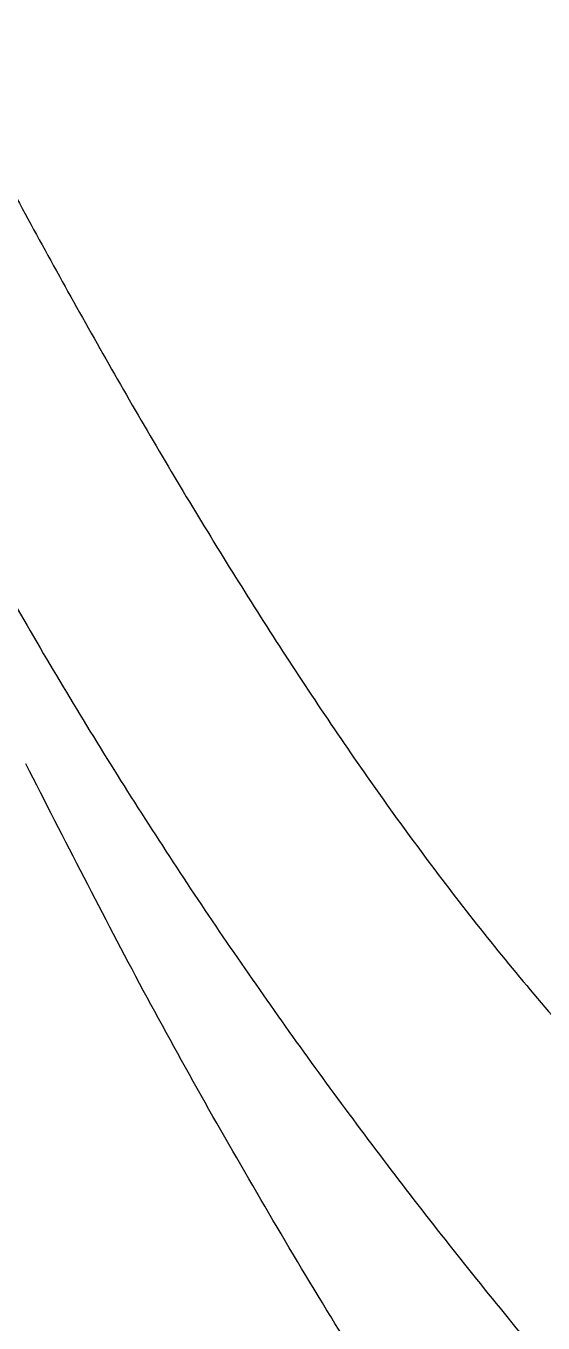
# Model space of a CAD drawing. Extents: x 400 to 501, y 484 to 634.
# Drawn here: x 413.37 to 414.81, y 564.645 to 568.254 of the extents above; entities that cross this region are included whole.
import ezdxf

# ---------------------------------------------------------------- set-up
doc = ezdxf.new("R2010")
doc.units = 0
doc.header["$MEASUREMENT"] = 0
doc.layers.add('DIM', color=3, linetype='Continuous')
doc.layers.add('GEOMETRY', color=3, linetype='Continuous', lineweight=25)

# ---------------------------------------------------------------- blocks, each defined once
blk = doc.blocks.new('2026 GRANDEE')
at = {"layer": 'GEOMETRY', "ltscale": 16}
for points, knots in [([(-31.556, -32.1956), (-31.5822, -32.0229), (-31.6347, -31.6778), (-31.7208, -31.1566), (-31.8153, -30.632), (-31.9123, -30.1625), (-32.0128, -29.7509), (-32.1135, -29.399), (-32.2234, -29.0796), (-32.3403, -28.7951), (-32.46, -28.5463), (-32.595, -28.3079), (-32.745, -28.0834), (-32.9094, -27.8763), (-33.086, -27.6894), (-33.2724, -27.5237), (-33.4873, -27.3632), (-33.7302, -27.2147), (-33.9991, -27.0834), (-34.3146, -26.9604), (-34.6754, -26.856), (-35.0792, -26.7774), (-35.4802, -26.7272), (-35.7468, -26.7219), (-35.88, -26.7193)], [0, 0, 0, 0, 0.062502, 0.124939, 0.187396, 0.24991, 0.291592, 0.333248, 0.374925, 0.406188, 0.437417, 0.468625, 0.499827, 0.531032, 0.562248, 0.593476, 0.62472, 0.666375, 0.70802, 0.749674, 0.812171, 0.874705, 0.937345, 1, 1, 1, 1]), ([(-38.1892, -27.6775), (-38.1293, -27.8607), (-38.0095, -28.2269), (-37.7964, -28.7673), (-37.5603, -29.2973), (-37.3001, -29.8149), (-37.0183, -30.3193), (-36.7166, -30.8096), (-36.3971, -31.2849), (-36.0622, -31.7437), (-35.7143, -32.1846), (-35.3763, -32.5824), (-35.0527, -32.9391), (-34.7456, -33.2565), (-34.4605, -33.5302), (-34.1977, -33.7635), (-33.9572, -33.9595), (-33.7118, -34.1381), (-33.4884, -34.2753), (-33.2903, -34.3694), (-33.1206, -34.4249), (-32.9537, -34.4486), (-32.7901, -34.4412), (-32.6283, -34.4082), (-32.4693, -34.3506), (-32.316, -34.2674), (-32.1717, -34.159), (-32.0388, -34.0275), (-31.9188, -33.8759), (-31.8111, -33.7088), (-31.7505, -33.5869), (-31.7202, -33.5259)], [0, 0, 0, 0, 0.050311, 0.100585, 0.150821, 0.201037, 0.251271, 0.301552, 0.351835, 0.402074, 0.452287, 0.502444, 0.544203, 0.585876, 0.627463, 0.658649, 0.689819, 0.720947, 0.752015, 0.772699, 0.793331, 0.813979, 0.834698, 0.855423, 0.876085, 0.896715, 0.91733, 0.937947, 0.95859, 0.979267, 1, 1, 1, 1]), ([(-37.493, -28.2701), (-37.413, -28.4284), (-37.253, -28.7448), (-37.0027, -29.2118), (-36.7436, -29.6718), (-36.4733, -30.122), (-36.1899, -30.559), (-35.8906, -30.9772), (-35.5858, -31.3528), (-35.2774, -31.6821), (-34.969, -31.9649), (-34.6484, -32.212), (-34.3544, -32.3956), (-34.0928, -32.5248), (-33.8666, -32.6108), (-33.6587, -32.6621), (-33.4718, -32.6784), (-33.3086, -32.662), (-33.1824, -32.6133), (-33.0918, -32.5514), (-33.0521, -32.5105), (-33.0322, -32.4901)], [0, 0, 0, 0, 0.071795, 0.143548, 0.215334, 0.287182, 0.358986, 0.430727, 0.502375, 0.564979, 0.627394, 0.68975, 0.752024, 0.793444, 0.834758, 0.876107, 0.907207, 0.938182, 0.969078, 0.984539, 1, 1, 1, 1]), ([(-34.7526, -34.2679), (-34.9007, -34.076), (-35.1956, -33.694), (-35.6127, -33.1034), (-36.0084, -32.5037), (-36.3806, -31.8934), (-36.7316, -31.2738), (-36.947, -30.8508), (-37.0544, -30.6399)], [0, 0, 0, 0, 0.170079, 0.338512, 0.505506, 0.671274, 0.836031, 1, 1, 1, 1]), ([(-37.7833, -32.1342), (-37.7378, -32.1829), (-37.6467, -32.2803), (-37.4681, -32.4385), (-37.2513, -32.608), (-37.0021, -32.7924), (-36.7545, -32.9748), (-36.5159, -33.1506), (-36.2909, -33.315), (-36.0459, -33.4887), (-35.774, -33.6709), (-35.4701, -33.8615), (-35.1338, -34.0594), (-34.8796, -34.1984), (-34.7526, -34.2679)], [0, 0, 0, 0, 0.099969, 0.199939, 0.299903, 0.399898, 0.499907, 0.571308, 0.642819, 0.714364, 0.785845, 0.857306, 0.928728, 1, 1, 1, 1])]:
    blk.add_open_spline(points, degree=3, knots=knots, dxfattribs=at)

msp = doc.modelspace()

# ---------------------------------------------------------------- block references
at = {"layer": 'DIM'}
msp.add_blockref('2026 GRANDEE', (450.4248, 596.8403), dxfattribs=at)

doc.saveas('drawing.dxf')
